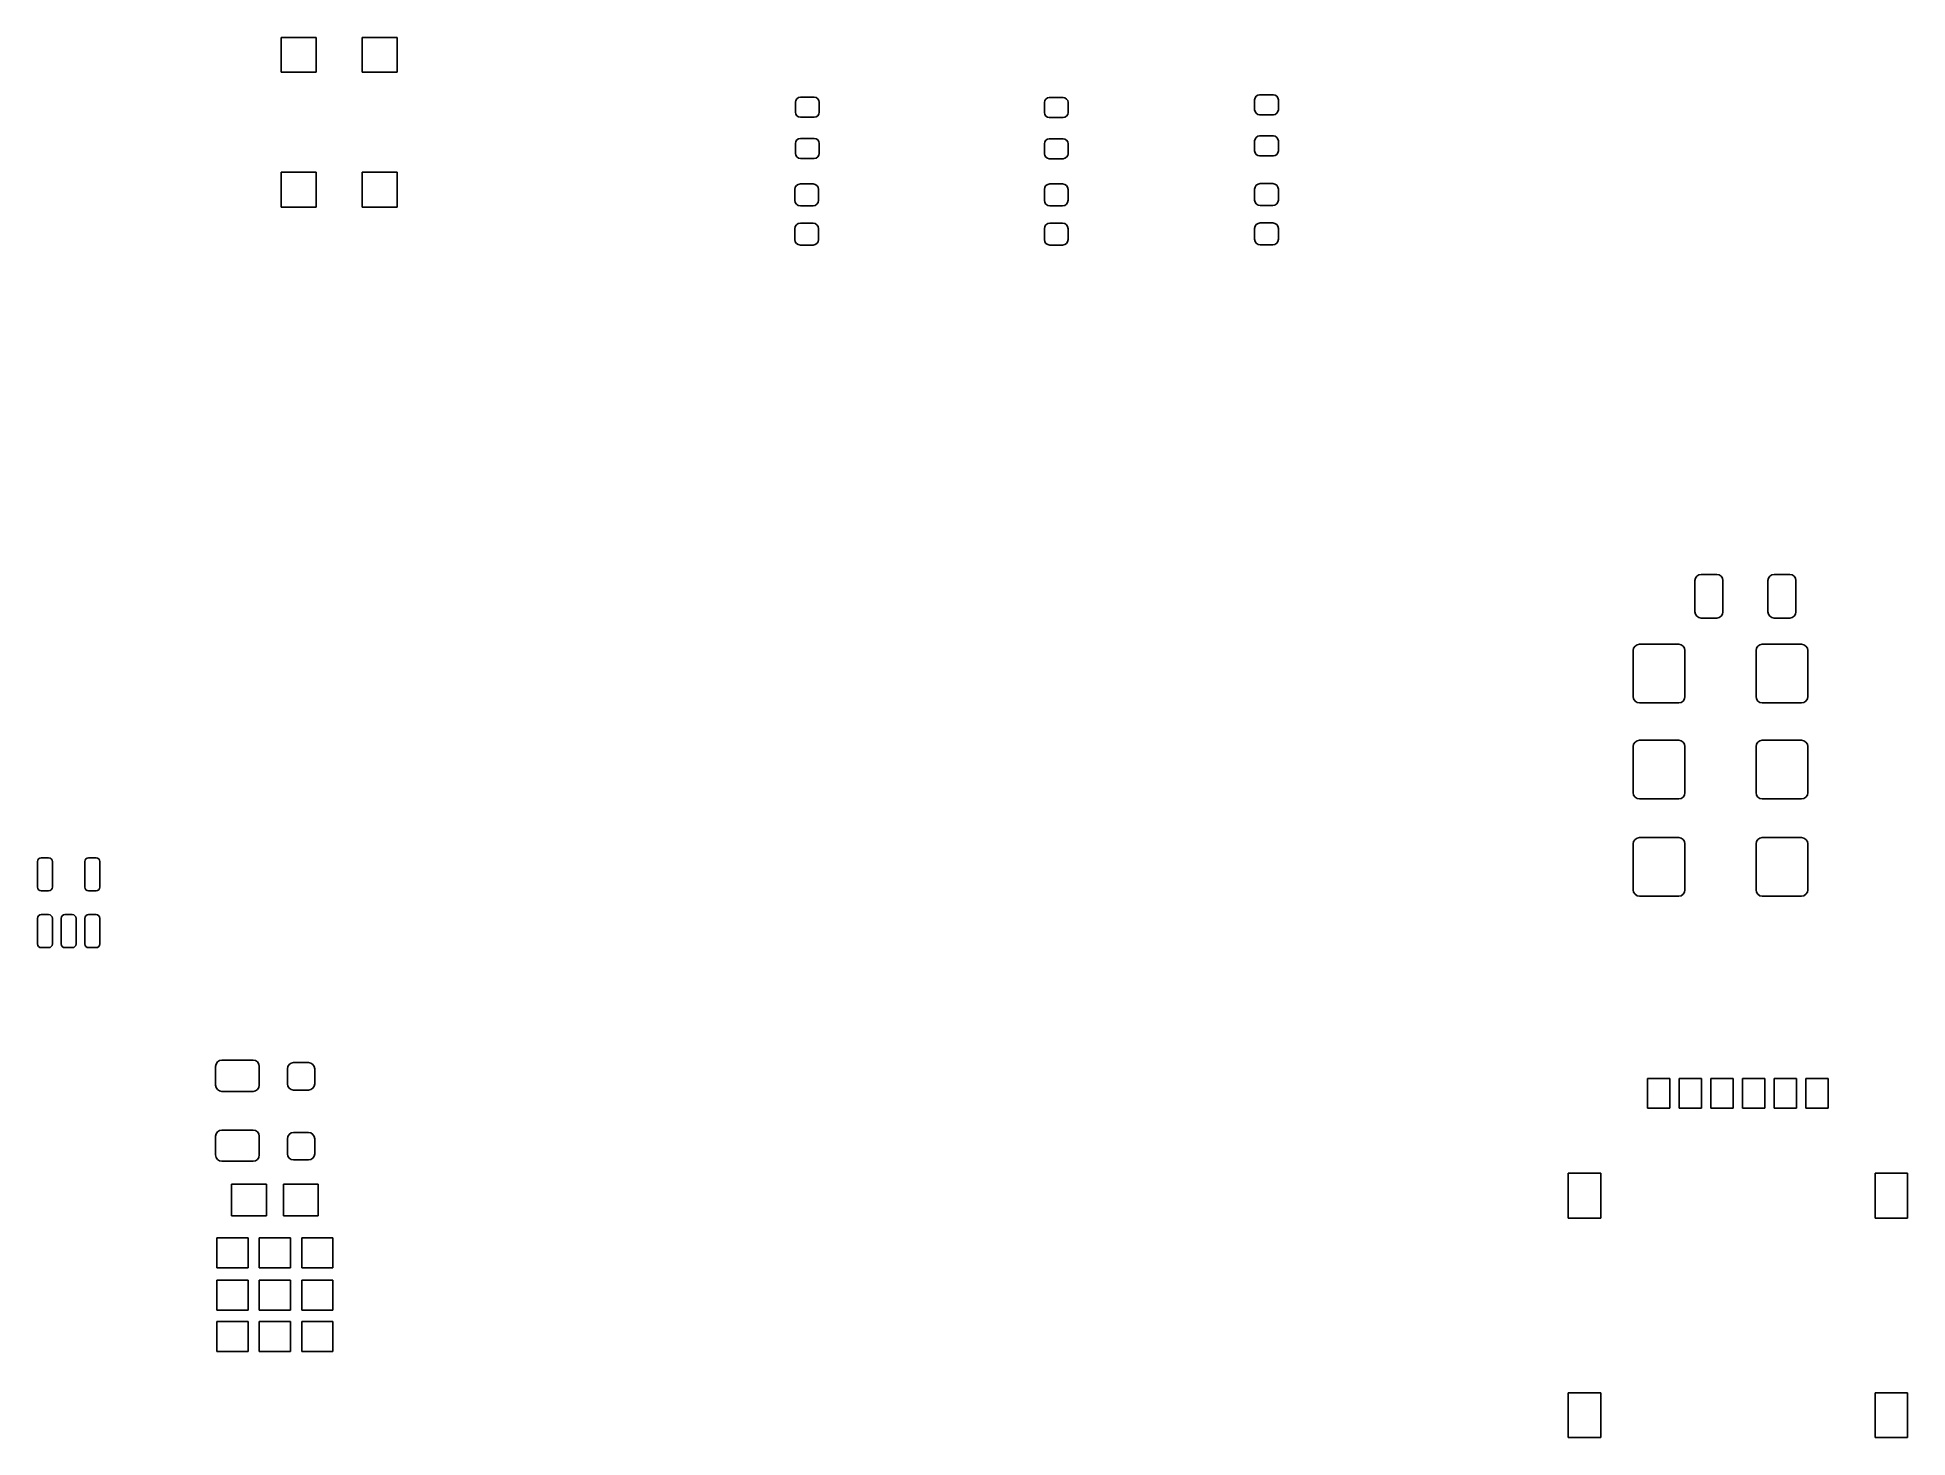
# Model space of a CAD drawing. Extents: x 102.7 to 177.7, y -142.7 to -86.6.
import ezdxf

# ---------------------------------------------------------------- set-up
doc = ezdxf.new("R2010")
doc.units = 0
doc.layers.add('BLACK', color=7, linetype='CONTINUOUS')

msp = doc.modelspace()

# ---------------------------------------------------------------- linework, layer by layer
at = {"layer": 'BLACK', "linetype": 'CONTINUOUS'}
for p, q in [((112.5, -88), (112.5, -86.6)), ((112.5, -86.6), (113.9, -86.6)), ((113.9, -86.6), (113.9, -88)), ((115.75, -88), (115.75, -86.6)), ((115.75, -86.6), (117.15, -86.6)), ((117.15, -86.6), (117.15, -88)), ((113.9, -88), (112.5, -88)), ((117.15, -88), (115.75, -88)), ((133.12, -89.2), (133.135, -89.1235)), ((133.12, -89.6), (133.12, -89.2)), ((133.135, -89.1235), (133.179, -89.0586)), ((133.179, -89.0586), (133.243, -89.0152)), ((133.243, -89.0152), (133.32, -89)), ((133.32, -89), (133.87, -89)), ((133.87, -89), (133.947, -89.0152)), ((133.947, -89.0152), (134.011, -89.0586)), ((134.011, -89.0586), (134.055, -89.1235)), ((134.055, -89.1235), (134.07, -89.2)), ((134.07, -89.2), (134.07, -89.6)), ((143.095, -89.2123), (143.11, -89.1358)), ((143.095, -89.6123), (143.095, -89.2123)), ((143.11, -89.1358), (143.154, -89.0709)), ((143.154, -89.0709), (143.218, -89.0276)), ((143.218, -89.0276), (143.295, -89.0123)), ((143.295, -89.0123), (143.845, -89.0123)), ((143.845, -89.0123), (143.922, -89.0276)), ((143.922, -89.0276), (143.986, -89.0709)), ((143.986, -89.0709), (144.03, -89.1358)), ((144.03, -89.1358), (144.045, -89.2123)), ((144.045, -89.2123), (144.045, -89.6123)), ((151.525, -89.1), (151.54, -89.0235)), ((151.525, -89.5), (151.525, -89.1)), ((151.54, -89.0235), (151.584, -88.9586)), ((151.584, -88.9586), (151.648, -88.9152)), ((151.648, -88.9152), (151.725, -88.9)), ((151.725, -88.9), (152.275, -88.9)), ((152.275, -88.9), (152.352, -88.9152)), ((152.352, -88.9152), (152.416, -88.9586)), ((152.416, -88.9586), (152.46, -89.0235)), ((152.46, -89.0235), (152.475, -89.1)), ((152.475, -89.1), (152.475, -89.5)), ((133.135, -89.6765), (133.12, -89.6)), ((133.179, -89.7414), (133.135, -89.6765)), ((133.243, -89.7848), (133.179, -89.7414)), ((133.32, -89.8), (133.243, -89.7848)), ((133.87, -89.8), (133.32, -89.8)), ((133.947, -89.7848), (133.87, -89.8)), ((134.011, -89.7414), (133.947, -89.7848)), ((134.055, -89.6765), (134.011, -89.7414)), ((134.07, -89.6), (134.055, -89.6765)), ((143.11, -89.6889), (143.095, -89.6123)), ((143.154, -89.7538), (143.11, -89.6889)), ((143.218, -89.7971), (143.154, -89.7538)), ((143.295, -89.8123), (143.218, -89.7971)), ((143.845, -89.8123), (143.295, -89.8123)), ((143.922, -89.7971), (143.845, -89.8123)), ((143.986, -89.7538), (143.922, -89.7971)), ((144.03, -89.6889), (143.986, -89.7538)), ((144.045, -89.6123), (144.03, -89.6889)), ((151.54, -89.5765), (151.525, -89.5)), ((151.584, -89.6414), (151.54, -89.5765)), ((151.648, -89.6848), (151.584, -89.6414)), ((151.725, -89.7), (151.648, -89.6848)), ((152.275, -89.7), (151.725, -89.7)), ((152.352, -89.6848), (152.275, -89.7)), ((152.416, -89.6414), (152.352, -89.6848)), ((152.46, -89.5765), (152.416, -89.6414)), ((152.475, -89.5), (152.46, -89.5765)), ((133.135, -90.7735), (133.179, -90.7086)), ((133.179, -90.7086), (133.243, -90.6652)), ((133.243, -90.6652), (133.32, -90.65)), ((133.32, -90.65), (133.87, -90.65)), ((133.87, -90.65), (133.947, -90.6652)), ((133.947, -90.6652), (134.011, -90.7086)), ((134.011, -90.7086), (134.055, -90.7735)), ((143.154, -90.7209), (143.218, -90.6776)), ((143.218, -90.6776), (143.295, -90.6623)), ((143.295, -90.6623), (143.845, -90.6623)), ((143.845, -90.6623), (143.922, -90.6776)), ((143.922, -90.6776), (143.986, -90.7209)), ((151.525, -90.75), (151.54, -90.6735)), ((151.54, -90.6735), (151.584, -90.6086)), ((151.584, -90.6086), (151.648, -90.5652)), ((151.648, -90.5652), (151.725, -90.55)), ((151.725, -90.55), (152.275, -90.55)), ((152.275, -90.55), (152.352, -90.5652)), ((152.352, -90.5652), (152.416, -90.6086)), ((152.416, -90.6086), (152.46, -90.6735)), ((152.46, -90.6735), (152.475, -90.75)), ((133.12, -90.85), (133.135, -90.7735)), ((133.12, -91.25), (133.12, -90.85)), ((133.135, -91.3265), (133.12, -91.25)), ((133.179, -91.3914), (133.135, -91.3265)), ((133.243, -91.4348), (133.179, -91.3914)), ((133.32, -91.45), (133.243, -91.4348)), ((133.87, -91.45), (133.32, -91.45)), ((133.947, -91.4348), (133.87, -91.45)), ((134.011, -91.3914), (133.947, -91.4348)), ((134.055, -91.3265), (134.011, -91.3914)), ((134.055, -90.7735), (134.07, -90.85)), ((134.07, -91.25), (134.055, -91.3265)), ((134.07, -90.85), (134.07, -91.25)), ((143.095, -90.8623), (143.11, -90.7858)), ((143.095, -91.2623), (143.095, -90.8623)), ((143.11, -91.3389), (143.095, -91.2623)), ((143.11, -90.7858), (143.154, -90.7209)), ((143.154, -91.4038), (143.11, -91.3389)), ((143.218, -91.4471), (143.154, -91.4038)), ((143.295, -91.4623), (143.218, -91.4471)), ((143.845, -91.4623), (143.295, -91.4623)), ((143.922, -91.4471), (143.845, -91.4623)), ((143.986, -91.4038), (143.922, -91.4471)), ((143.986, -90.7209), (144.03, -90.7858)), ((144.03, -91.3389), (143.986, -91.4038)), ((144.03, -90.7858), (144.045, -90.8623)), ((144.045, -91.2623), (144.03, -91.3389)), ((144.045, -90.8623), (144.045, -91.2623)), ((151.525, -91.15), (151.525, -90.75)), ((151.54, -91.2265), (151.525, -91.15)), ((151.584, -91.2914), (151.54, -91.2265)), ((151.648, -91.3348), (151.584, -91.2914)), ((151.725, -91.35), (151.648, -91.3348)), ((152.275, -91.35), (151.725, -91.35)), ((152.352, -91.3348), (152.275, -91.35)), ((152.416, -91.2914), (152.352, -91.3348)), ((152.46, -91.2265), (152.416, -91.2914)), ((152.475, -91.15), (152.46, -91.2265)), ((152.475, -90.75), (152.475, -91.15)), ((112.5, -93.4), (112.5, -92)), ((112.5, -92), (113.9, -92)), ((113.9, -92), (113.9, -93.4)), ((115.75, -93.4), (115.75, -92)), ((115.75, -92), (117.15, -92)), ((117.15, -92), (117.15, -93.4)), ((133.095, -92.6936), (133.112, -92.6099)), ((133.095, -93.1311), (133.095, -92.6936)), ((133.112, -92.6099), (133.159, -92.5389)), ((133.159, -92.5389), (133.23, -92.4915)), ((133.23, -92.4915), (133.314, -92.4748)), ((133.314, -92.4748), (133.826, -92.4748)), ((133.826, -92.4748), (133.91, -92.4915)), ((133.91, -92.4915), (133.981, -92.5389)), ((133.981, -92.5389), (134.028, -92.6099)), ((134.028, -92.6099), (134.045, -92.6936)), ((134.045, -92.6936), (134.045, -93.1311)), ((143.095, -92.6936), (143.112, -92.6099)), ((143.095, -93.1311), (143.095, -92.6936)), ((143.112, -92.6099), (143.159, -92.5389)), ((143.159, -92.5389), (143.23, -92.4915)), ((143.23, -92.4915), (143.314, -92.4748)), ((143.314, -92.4748), (143.826, -92.4748)), ((143.826, -92.4748), (143.91, -92.4915)), ((143.91, -92.4915), (143.981, -92.5389)), ((143.981, -92.5389), (144.028, -92.6099)), ((144.028, -92.6099), (144.045, -92.6936)), ((144.045, -92.6936), (144.045, -93.1311)), ((151.525, -92.6812), (151.542, -92.5975)), ((151.525, -93.1187), (151.525, -92.6812)), ((151.542, -92.5975), (151.589, -92.5266)), ((151.589, -92.5266), (151.66, -92.4792)), ((151.66, -92.4792), (151.744, -92.4625)), ((151.744, -92.4625), (152.256, -92.4625)), ((152.256, -92.4625), (152.34, -92.4792)), ((152.34, -92.4792), (152.411, -92.5266)), ((152.411, -92.5266), (152.458, -92.5975)), ((152.458, -92.5975), (152.475, -92.6812)), ((152.475, -92.6812), (152.475, -93.1187)), ((113.9, -93.4), (112.5, -93.4)), ((117.15, -93.4), (115.75, -93.4)), ((133.112, -93.2148), (133.095, -93.1311)), ((133.159, -93.2858), (133.112, -93.2148)), ((133.23, -93.3332), (133.159, -93.2858)), ((133.314, -93.3498), (133.23, -93.3332)), ((133.826, -93.3498), (133.314, -93.3498)), ((133.91, -93.3332), (133.826, -93.3498)), ((133.981, -93.2858), (133.91, -93.3332)), ((134.028, -93.2148), (133.981, -93.2858)), ((134.045, -93.1311), (134.028, -93.2148)), ((143.112, -93.2148), (143.095, -93.1311)), ((143.159, -93.2858), (143.112, -93.2148)), ((143.23, -93.3332), (143.159, -93.2858)), ((143.314, -93.3498), (143.23, -93.3332)), ((143.826, -93.3498), (143.314, -93.3498)), ((143.91, -93.3332), (143.826, -93.3498)), ((143.981, -93.2858), (143.91, -93.3332)), ((144.028, -93.2148), (143.981, -93.2858)), ((144.045, -93.1311), (144.028, -93.2148)), ((151.542, -93.2025), (151.525, -93.1187)), ((151.589, -93.2734), (151.542, -93.2025)), ((151.66, -93.3208), (151.589, -93.2734)), ((151.744, -93.3375), (151.66, -93.3208)), ((152.256, -93.3375), (151.744, -93.3375)), ((152.34, -93.3208), (152.256, -93.3375)), ((152.411, -93.2734), (152.34, -93.3208)), ((152.458, -93.2025), (152.411, -93.2734)), ((152.475, -93.1187), (152.458, -93.2025)), ((133.095, -94.2686), (133.112, -94.1849)), ((133.095, -94.7061), (133.095, -94.2686)), ((133.112, -94.1849), (133.159, -94.1139)), ((133.159, -94.1139), (133.23, -94.0665)), ((133.23, -94.0665), (133.314, -94.0498)), ((133.314, -94.0498), (133.826, -94.0498)), ((133.826, -94.0498), (133.91, -94.0665)), ((133.91, -94.0665), (133.981, -94.1139)), ((133.981, -94.1139), (134.028, -94.1849)), ((134.028, -94.1849), (134.045, -94.2686)), ((134.045, -94.2686), (134.045, -94.7061)), ((143.095, -94.2686), (143.112, -94.1849)), ((143.095, -94.7061), (143.095, -94.2686)), ((143.112, -94.1849), (143.159, -94.1139)), ((143.159, -94.1139), (143.23, -94.0665)), ((143.23, -94.0665), (143.314, -94.0498)), ((143.314, -94.0498), (143.826, -94.0498)), ((143.826, -94.0498), (143.91, -94.0665)), ((143.91, -94.0665), (143.981, -94.1139)), ((143.981, -94.1139), (144.028, -94.1849)), ((144.028, -94.1849), (144.045, -94.2686)), ((144.045, -94.2686), (144.045, -94.7061)), ((151.525, -94.2562), (151.542, -94.1725)), ((151.525, -94.6937), (151.525, -94.2562)), ((151.542, -94.1725), (151.589, -94.1016)), ((151.589, -94.1016), (151.66, -94.0542)), ((151.66, -94.0542), (151.744, -94.0375)), ((151.744, -94.0375), (152.256, -94.0375)), ((152.256, -94.0375), (152.34, -94.0542)), ((152.34, -94.0542), (152.411, -94.1016)), ((152.411, -94.1016), (152.458, -94.1725)), ((152.458, -94.1725), (152.475, -94.2562)), ((152.475, -94.2562), (152.475, -94.6937)), ((133.112, -94.7898), (133.095, -94.7061)), ((133.159, -94.8608), (133.112, -94.7898)), ((133.23, -94.9082), (133.159, -94.8608)), ((133.314, -94.9248), (133.23, -94.9082)), ((133.826, -94.9248), (133.314, -94.9248)), ((133.91, -94.9082), (133.826, -94.9248)), ((133.981, -94.8608), (133.91, -94.9082)), ((134.028, -94.7898), (133.981, -94.8608)), ((134.045, -94.7061), (134.028, -94.7898)), ((143.112, -94.7898), (143.095, -94.7061)), ((143.159, -94.8608), (143.112, -94.7898)), ((143.23, -94.9082), (143.159, -94.8608)), ((143.314, -94.9248), (143.23, -94.9082)), ((143.826, -94.9248), (143.314, -94.9248)), ((143.91, -94.9082), (143.826, -94.9248)), ((143.981, -94.8608), (143.91, -94.9082)), ((144.028, -94.7898), (143.981, -94.8608)), ((144.045, -94.7061), (144.028, -94.7898)), ((151.542, -94.7775), (151.525, -94.6937)), ((151.589, -94.8484), (151.542, -94.7775)), ((151.66, -94.8958), (151.589, -94.8484)), ((151.744, -94.9125), (151.66, -94.8958)), ((152.256, -94.9125), (151.744, -94.9125)), ((152.34, -94.8958), (152.256, -94.9125)), ((152.411, -94.8484), (152.34, -94.8958)), ((152.458, -94.7775), (152.411, -94.8484)), ((152.475, -94.6937), (152.458, -94.7775)), ((169.175, -108.375), (169.194, -108.279)), ((169.175, -109.625), (169.175, -108.375)), ((169.194, -108.279), (169.248, -108.198)), ((169.248, -108.198), (169.329, -108.144)), ((169.329, -108.144), (169.425, -108.125)), ((169.425, -108.125), (170.05, -108.125)), ((170.05, -108.125), (170.146, -108.144)), ((170.146, -108.144), (170.227, -108.198)), ((170.227, -108.198), (170.281, -108.279)), ((170.281, -108.279), (170.3, -108.375)), ((170.3, -108.375), (170.3, -109.625)), ((172.1, -108.375), (172.119, -108.279)), ((172.1, -109.625), (172.1, -108.375)), ((172.119, -108.279), (172.173, -108.198)), ((172.173, -108.198), (172.254, -108.144)), ((172.254, -108.144), (172.35, -108.125)), ((172.35, -108.125), (172.975, -108.125)), ((172.975, -108.125), (173.071, -108.144)), ((173.071, -108.144), (173.152, -108.198)), ((173.152, -108.198), (173.206, -108.279)), ((173.206, -108.279), (173.225, -108.375)), ((173.225, -108.375), (173.225, -109.625)), ((169.194, -109.721), (169.175, -109.625)), ((169.248, -109.802), (169.194, -109.721)), ((169.329, -109.856), (169.248, -109.802)), ((169.425, -109.875), (169.329, -109.856)), ((170.05, -109.875), (169.425, -109.875)), ((170.146, -109.856), (170.05, -109.875)), ((170.227, -109.802), (170.146, -109.856)), ((170.281, -109.721), (170.227, -109.802)), ((170.3, -109.625), (170.281, -109.721)), ((172.119, -109.721), (172.1, -109.625)), ((172.173, -109.802), (172.119, -109.721)), ((172.254, -109.856), (172.173, -109.802)), ((172.35, -109.875), (172.254, -109.856)), ((172.975, -109.875), (172.35, -109.875)), ((173.071, -109.856), (172.975, -109.875)), ((173.152, -109.802), (173.071, -109.856)), ((173.206, -109.721), (173.152, -109.802)), ((173.225, -109.625), (173.206, -109.721)), ((166.773, -110.998), (166.854, -110.944)), ((166.854, -110.944), (166.95, -110.925)), ((166.95, -110.925), (168.525, -110.925)), ((168.525, -110.925), (168.621, -110.944)), ((168.621, -110.944), (168.702, -110.998)), ((171.698, -110.998), (171.779, -110.944)), ((171.779, -110.944), (171.875, -110.925)), ((171.875, -110.925), (173.45, -110.925)), ((173.45, -110.925), (173.546, -110.944)), ((173.546, -110.944), (173.627, -110.998)), ((166.7, -111.175), (166.719, -111.079)), ((166.7, -113.025), (166.7, -111.175)), ((166.719, -111.079), (166.773, -110.998)), ((168.702, -110.998), (168.756, -111.079)), ((168.756, -111.079), (168.775, -111.175)), ((168.775, -111.175), (168.775, -113.025)), ((171.625, -111.175), (171.644, -111.079)), ((171.625, -113.025), (171.625, -111.175)), ((171.644, -111.079), (171.698, -110.998)), ((173.627, -110.998), (173.681, -111.079)), ((173.681, -111.079), (173.7, -111.175)), ((173.7, -111.175), (173.7, -113.025)), ((166.719, -113.121), (166.7, -113.025)), ((166.773, -113.202), (166.719, -113.121)), ((166.854, -113.256), (166.773, -113.202)), ((168.702, -113.202), (168.621, -113.256)), ((168.756, -113.121), (168.702, -113.202)), ((168.775, -113.025), (168.756, -113.121)), ((171.644, -113.121), (171.625, -113.025)), ((171.698, -113.202), (171.644, -113.121)), ((171.779, -113.256), (171.698, -113.202)), ((173.627, -113.202), (173.546, -113.256)), ((173.681, -113.121), (173.627, -113.202)), ((173.7, -113.025), (173.681, -113.121)), ((166.95, -113.275), (166.854, -113.256)), ((168.525, -113.275), (166.95, -113.275)), ((168.621, -113.256), (168.525, -113.275)), ((171.875, -113.275), (171.779, -113.256)), ((173.45, -113.275), (171.875, -113.275)), ((173.546, -113.256), (173.45, -113.275)), ((166.7, -115.025), (166.719, -114.929)), ((166.7, -116.875), (166.7, -115.025)), ((166.719, -114.929), (166.773, -114.848)), ((166.773, -114.848), (166.854, -114.794)), ((166.854, -114.794), (166.95, -114.775)), ((166.95, -114.775), (168.525, -114.775)), ((168.525, -114.775), (168.621, -114.794)), ((168.621, -114.794), (168.702, -114.848)), ((168.702, -114.848), (168.756, -114.929)), ((168.756, -114.929), (168.775, -115.025)), ((168.775, -115.025), (168.775, -116.875)), ((171.625, -115.025), (171.644, -114.929)), ((171.625, -116.875), (171.625, -115.025)), ((171.644, -114.929), (171.698, -114.848)), ((171.698, -114.848), (171.779, -114.794)), ((171.779, -114.794), (171.875, -114.775)), ((171.875, -114.775), (173.45, -114.775)), ((173.45, -114.775), (173.546, -114.794)), ((173.546, -114.794), (173.627, -114.848)), ((173.627, -114.848), (173.681, -114.929)), ((173.681, -114.929), (173.7, -115.025)), ((173.7, -115.025), (173.7, -116.875)), ((166.719, -116.971), (166.7, -116.875)), ((168.775, -116.875), (168.756, -116.971)), ((171.644, -116.971), (171.625, -116.875)), ((173.7, -116.875), (173.681, -116.971)), ((166.773, -117.052), (166.719, -116.971)), ((166.854, -117.106), (166.773, -117.052)), ((166.95, -117.125), (166.854, -117.106)), ((168.525, -117.125), (166.95, -117.125)), ((168.621, -117.106), (168.525, -117.125)), ((168.702, -117.052), (168.621, -117.106)), ((168.756, -116.971), (168.702, -117.052)), ((171.698, -117.052), (171.644, -116.971)), ((171.779, -117.106), (171.698, -117.052)), ((171.875, -117.125), (171.779, -117.106)), ((173.45, -117.125), (171.875, -117.125)), ((173.546, -117.106), (173.45, -117.125)), ((173.627, -117.052), (173.546, -117.106)), ((173.681, -116.971), (173.627, -117.052)), ((166.7, -118.925), (166.719, -118.829)), ((166.7, -120.775), (166.7, -118.925)), ((166.719, -118.829), (166.773, -118.748)), ((166.773, -118.748), (166.854, -118.694)), ((166.854, -118.694), (166.95, -118.675)), ((166.95, -118.675), (168.525, -118.675)), ((168.525, -118.675), (168.621, -118.694)), ((168.621, -118.694), (168.702, -118.748)), ((168.702, -118.748), (168.756, -118.829)), ((168.756, -118.829), (168.775, -118.925)), ((168.775, -118.925), (168.775, -120.775)), ((171.625, -118.925), (171.644, -118.829)), ((171.625, -120.775), (171.625, -118.925)), ((171.644, -118.829), (171.698, -118.748)), ((171.698, -118.748), (171.779, -118.694)), ((171.779, -118.694), (171.875, -118.675)), ((171.875, -118.675), (173.45, -118.675)), ((173.45, -118.675), (173.546, -118.694)), ((173.546, -118.694), (173.627, -118.748)), ((173.627, -118.748), (173.681, -118.829)), ((173.681, -118.829), (173.7, -118.925)), ((173.7, -118.925), (173.7, -120.775)), ((102.73, -119.64), (102.741, -119.583)), ((102.73, -120.665), (102.73, -119.64)), ((102.741, -119.583), (102.774, -119.534)), ((102.774, -119.534), (102.823, -119.501)), ((102.823, -119.501), (102.88, -119.49)), ((102.88, -119.49), (103.18, -119.49)), ((103.18, -119.49), (103.237, -119.501)), ((103.237, -119.501), (103.286, -119.534)), ((103.286, -119.534), (103.319, -119.583)), ((103.319, -119.583), (103.33, -119.64)), ((103.33, -119.64), (103.33, -120.665)), ((104.63, -119.64), (104.641, -119.583)), ((104.63, -120.665), (104.63, -119.64)), ((104.641, -119.583), (104.674, -119.534)), ((104.674, -119.534), (104.723, -119.501)), ((104.723, -119.501), (104.78, -119.49)), ((104.78, -119.49), (105.08, -119.49)), ((105.08, -119.49), (105.137, -119.501)), ((105.137, -119.501), (105.186, -119.534)), ((105.186, -119.534), (105.219, -119.583)), ((105.219, -119.583), (105.23, -119.64)), ((105.23, -119.64), (105.23, -120.665)), ((102.741, -120.722), (102.73, -120.665)), ((103.33, -120.665), (103.319, -120.722)), ((104.641, -120.722), (104.63, -120.665)), ((105.23, -120.665), (105.219, -120.722)), ((102.774, -120.771), (102.741, -120.722)), ((102.823, -120.804), (102.774, -120.771)), ((102.88, -120.815), (102.823, -120.804)), ((103.18, -120.815), (102.88, -120.815)), ((103.237, -120.804), (103.18, -120.815)), ((103.286, -120.771), (103.237, -120.804)), ((103.319, -120.722), (103.286, -120.771)), ((104.674, -120.771), (104.641, -120.722)), ((104.723, -120.804), (104.674, -120.771)), ((104.78, -120.815), (104.723, -120.804)), ((105.08, -120.815), (104.78, -120.815)), ((105.137, -120.804), (105.08, -120.815)), ((105.186, -120.771), (105.137, -120.804)), ((105.219, -120.722), (105.186, -120.771)), ((166.719, -120.871), (166.7, -120.775)), ((166.773, -120.952), (166.719, -120.871)), ((166.854, -121.006), (166.773, -120.952)), ((166.95, -121.025), (166.854, -121.006)), ((168.525, -121.025), (166.95, -121.025)), ((168.621, -121.006), (168.525, -121.025)), ((168.702, -120.952), (168.621, -121.006)), ((168.756, -120.871), (168.702, -120.952)), ((168.775, -120.775), (168.756, -120.871)), ((171.644, -120.871), (171.625, -120.775)), ((171.698, -120.952), (171.644, -120.871)), ((171.779, -121.006), (171.698, -120.952)), ((171.875, -121.025), (171.779, -121.006)), ((173.45, -121.025), (171.875, -121.025)), ((173.546, -121.006), (173.45, -121.025)), ((173.627, -120.952), (173.546, -121.006)), ((173.681, -120.871), (173.627, -120.952)), ((173.7, -120.775), (173.681, -120.871)), ((102.73, -121.915), (102.741, -121.858)), ((102.73, -122.94), (102.73, -121.915)), ((102.741, -121.858), (102.774, -121.809)), ((102.774, -121.809), (102.823, -121.776)), ((102.823, -121.776), (102.88, -121.765)), ((102.88, -121.765), (103.18, -121.765)), ((103.18, -121.765), (103.237, -121.776)), ((103.237, -121.776), (103.286, -121.809)), ((103.286, -121.809), (103.319, -121.858)), ((103.319, -121.858), (103.33, -121.915)), ((103.33, -121.915), (103.33, -122.94)), ((103.68, -121.915), (103.691, -121.858)), ((103.68, -122.94), (103.68, -121.915)), ((103.691, -121.858), (103.724, -121.809)), ((103.724, -121.809), (103.773, -121.776)), ((103.773, -121.776), (103.83, -121.765)), ((103.83, -121.765), (104.13, -121.765)), ((104.13, -121.765), (104.187, -121.776)), ((104.187, -121.776), (104.236, -121.809)), ((104.236, -121.809), (104.269, -121.858)), ((104.269, -121.858), (104.28, -121.915)), ((104.28, -121.915), (104.28, -122.94)), ((104.63, -121.915), (104.641, -121.858)), ((104.63, -122.94), (104.63, -121.915)), ((104.641, -121.858), (104.674, -121.809)), ((104.674, -121.809), (104.723, -121.776)), ((104.723, -121.776), (104.78, -121.765)), ((104.78, -121.765), (105.08, -121.765)), ((105.08, -121.765), (105.137, -121.776)), ((105.137, -121.776), (105.186, -121.809)), ((105.186, -121.809), (105.219, -121.858)), ((105.219, -121.858), (105.23, -121.915)), ((105.23, -121.915), (105.23, -122.94)), ((102.741, -122.997), (102.73, -122.94)), ((103.33, -122.94), (103.319, -122.997)), ((103.691, -122.997), (103.68, -122.94)), ((104.28, -122.94), (104.269, -122.997)), ((104.641, -122.997), (104.63, -122.94)), ((105.23, -122.94), (105.219, -122.997)), ((102.774, -123.046), (102.741, -122.997)), ((102.823, -123.079), (102.774, -123.046)), ((102.88, -123.09), (102.823, -123.079)), ((103.18, -123.09), (102.88, -123.09)), ((103.237, -123.079), (103.18, -123.09)), ((103.286, -123.046), (103.237, -123.079)), ((103.319, -122.997), (103.286, -123.046)), ((103.724, -123.046), (103.691, -122.997)), ((103.773, -123.079), (103.724, -123.046)), ((103.83, -123.09), (103.773, -123.079)), ((104.13, -123.09), (103.83, -123.09)), ((104.187, -123.079), (104.13, -123.09)), ((104.236, -123.046), (104.187, -123.079)), ((104.269, -122.997), (104.236, -123.046)), ((104.674, -123.046), (104.641, -122.997)), ((104.723, -123.079), (104.674, -123.046)), ((104.78, -123.09), (104.723, -123.079)), ((105.08, -123.09), (104.78, -123.09)), ((105.137, -123.079), (105.08, -123.09)), ((105.186, -123.046), (105.137, -123.079)), ((105.219, -122.997), (105.186, -123.046)), ((109.875, -127.85), (109.894, -127.754)), ((109.875, -128.6), (109.875, -127.85)), ((109.894, -127.754), (109.948, -127.673)), ((109.948, -127.673), (110.029, -127.619)), ((110.029, -127.619), (110.125, -127.6)), ((110.125, -127.6), (111.375, -127.6)), ((111.375, -127.6), (111.471, -127.619)), ((111.471, -127.619), (111.552, -127.673)), ((111.552, -127.673), (111.606, -127.754)), ((111.606, -127.754), (111.625, -127.85)), ((111.625, -127.85), (111.625, -128.6)), ((112.75, -127.95), (112.769, -127.854)), ((112.75, -128.55), (112.75, -127.95)), ((112.769, -127.854), (112.823, -127.773)), ((112.823, -127.773), (112.904, -127.719)), ((112.904, -127.719), (113, -127.7)), ((113, -127.7), (113.6, -127.7)), ((113.6, -127.7), (113.696, -127.719)), ((113.696, -127.719), (113.777, -127.773)), ((113.777, -127.773), (113.831, -127.854)), ((113.831, -127.854), (113.85, -127.95)), ((113.85, -127.95), (113.85, -128.55)), ((109.894, -128.696), (109.875, -128.6)), ((109.948, -128.777), (109.894, -128.696)), ((110.029, -128.831), (109.948, -128.777)), ((110.125, -128.85), (110.029, -128.831)), ((111.375, -128.85), (110.125, -128.85)), ((111.471, -128.831), (111.375, -128.85)), ((111.552, -128.777), (111.471, -128.831)), ((111.606, -128.696), (111.552, -128.777)), ((111.625, -128.6), (111.606, -128.696)), ((112.769, -128.646), (112.75, -128.55)), ((112.823, -128.727), (112.769, -128.646)), ((112.904, -128.781), (112.823, -128.727)), ((113, -128.8), (112.904, -128.781)), ((113.6, -128.8), (113, -128.8)), ((113.696, -128.781), (113.6, -128.8)), ((113.777, -128.727), (113.696, -128.781)), ((113.831, -128.646), (113.777, -128.727)), ((113.85, -128.55), (113.831, -128.646)), ((167.27, -129.53), (167.27, -128.33)), ((167.27, -128.33), (168.17, -128.33)), ((168.17, -128.33), (168.17, -129.53)), ((168.54, -129.53), (168.54, -128.33)), ((168.54, -128.33), (169.44, -128.33)), ((169.44, -128.33), (169.44, -129.53)), ((169.81, -129.53), (169.81, -128.33)), ((169.81, -128.33), (170.71, -128.33)), ((170.71, -128.33), (170.71, -129.53)), ((171.08, -129.53), (171.08, -128.33)), ((171.08, -128.33), (171.98, -128.33)), ((171.98, -128.33), (171.98, -129.53)), ((172.35, -129.53), (172.35, -128.33)), ((172.35, -128.33), (173.25, -128.33)), ((173.25, -128.33), (173.25, -129.53)), ((173.62, -129.53), (173.62, -128.33)), ((173.62, -128.33), (174.52, -128.33)), ((174.52, -128.33), (174.52, -129.53)), ((168.17, -129.53), (167.27, -129.53)), ((169.44, -129.53), (168.54, -129.53)), ((170.71, -129.53), (169.81, -129.53)), ((171.98, -129.53), (171.08, -129.53)), ((173.25, -129.53), (172.35, -129.53)), ((174.52, -129.53), (173.62, -129.53)), ((109.948, -130.473), (110.029, -130.419)), ((110.029, -130.419), (110.125, -130.4)), ((110.125, -130.4), (111.375, -130.4)), ((111.375, -130.4), (111.471, -130.419)), ((111.471, -130.419), (111.552, -130.473)), ((109.875, -130.65), (109.894, -130.554)), ((109.875, -131.4), (109.875, -130.65)), ((109.894, -130.554), (109.948, -130.473)), ((111.552, -130.473), (111.606, -130.554)), ((111.606, -130.554), (111.625, -130.65)), ((111.625, -130.65), (111.625, -131.4)), ((112.75, -130.75), (112.769, -130.654)), ((112.75, -131.35), (112.75, -130.75)), ((112.769, -130.654), (112.823, -130.573)), ((112.823, -130.573), (112.904, -130.519)), ((112.904, -130.519), (113, -130.5)), ((113, -130.5), (113.6, -130.5)), ((113.6, -130.5), (113.696, -130.519)), ((113.696, -130.519), (113.777, -130.573)), ((113.777, -130.573), (113.831, -130.654)), ((113.831, -130.654), (113.85, -130.75)), ((113.85, -130.75), (113.85, -131.35)), ((109.894, -131.496), (109.875, -131.4)), ((109.948, -131.577), (109.894, -131.496)), ((110.029, -131.631), (109.948, -131.577)), ((110.125, -131.65), (110.029, -131.631)), ((111.375, -131.65), (110.125, -131.65)), ((111.471, -131.631), (111.375, -131.65)), ((111.552, -131.577), (111.471, -131.631)), ((111.606, -131.496), (111.552, -131.577)), ((111.625, -131.4), (111.606, -131.496)), ((112.769, -131.446), (112.75, -131.35)), ((112.823, -131.527), (112.769, -131.446)), ((112.904, -131.581), (112.823, -131.527)), ((113, -131.6), (112.904, -131.581)), ((113.6, -131.6), (113, -131.6)), ((113.696, -131.581), (113.6, -131.6)), ((113.777, -131.527), (113.696, -131.581)), ((113.831, -131.446), (113.777, -131.527)), ((113.85, -131.35), (113.831, -131.446)), ((110.51, -133.845), (110.51, -132.575)), ((110.51, -132.575), (111.91, -132.575)), ((111.91, -132.575), (111.91, -133.845)), ((112.59, -133.845), (112.59, -132.575)), ((112.59, -132.575), (113.99, -132.575)), ((113.99, -132.575), (113.99, -133.845)), ((164.1, -133.93), (164.1, -132.13)), ((164.1, -132.13), (165.4, -132.13)), ((165.4, -132.13), (165.4, -133.93)), ((176.4, -133.93), (176.4, -132.13)), ((176.4, -132.13), (177.7, -132.13)), ((177.7, -132.13), (177.7, -133.93)), ((111.91, -133.845), (110.51, -133.845)), ((113.99, -133.845), (112.59, -133.845)), ((165.4, -133.93), (164.1, -133.93)), ((177.7, -133.93), (176.4, -133.93)), ((109.925, -135.925), (109.925, -134.725)), ((109.925, -134.725), (111.175, -134.725)), ((111.175, -134.725), (111.175, -135.925)), ((111.625, -135.925), (111.625, -134.725)), ((111.625, -134.725), (112.875, -134.725)), ((112.875, -134.725), (112.875, -135.925)), ((113.325, -135.925), (113.325, -134.725)), ((113.325, -134.725), (114.575, -134.725)), ((114.575, -134.725), (114.575, -135.925)), ((111.175, -135.925), (109.925, -135.925)), ((109.925, -137.615), (109.925, -136.415)), ((109.925, -136.415), (111.175, -136.415)), ((111.175, -136.415), (111.175, -137.615)), ((112.875, -135.925), (111.625, -135.925)), ((111.625, -137.615), (111.625, -136.415)), ((111.625, -136.415), (112.875, -136.415)), ((112.875, -136.415), (112.875, -137.615)), ((114.575, -135.925), (113.325, -135.925)), ((113.325, -137.615), (113.325, -136.415)), ((113.325, -136.415), (114.575, -136.415)), ((114.575, -136.415), (114.575, -137.615)), ((111.175, -137.615), (109.925, -137.615)), ((112.875, -137.615), (111.625, -137.615)), ((114.575, -137.615), (113.325, -137.615)), ((109.925, -139.275), (109.925, -138.075)), ((109.925, -138.075), (111.175, -138.075)), ((111.175, -138.075), (111.175, -139.275)), ((111.625, -139.275), (111.625, -138.075)), ((111.625, -138.075), (112.875, -138.075)), ((112.875, -138.075), (112.875, -139.275)), ((113.325, -139.275), (113.325, -138.075)), ((113.325, -138.075), (114.575, -138.075)), ((114.575, -138.075), (114.575, -139.275)), ((111.175, -139.275), (109.925, -139.275)), ((112.875, -139.275), (111.625, -139.275)), ((114.575, -139.275), (113.325, -139.275)), ((164.1, -142.73), (164.1, -140.93)), ((164.1, -140.93), (165.4, -140.93)), ((165.4, -140.93), (165.4, -142.73)), ((176.4, -142.73), (176.4, -140.93)), ((176.4, -140.93), (177.7, -140.93)), ((177.7, -140.93), (177.7, -142.73)), ((165.4, -142.73), (164.1, -142.73)), ((177.7, -142.73), (176.4, -142.73))]:
    msp.add_line(p, q, dxfattribs=at)

doc.saveas('drawing.dxf')
